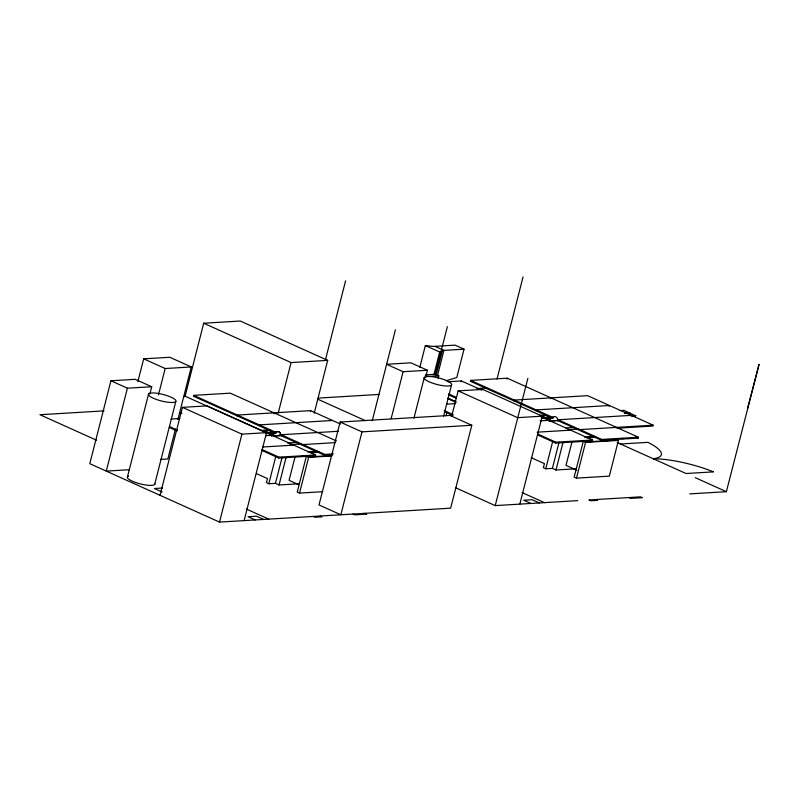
<?xml version="1.0" encoding="UTF-8"?>
<svg xmlns="http://www.w3.org/2000/svg" width="799" height="799" viewBox="0 0 799 799"><rect width="100%" height="100%" fill="white"/><g stroke="black" fill="none" stroke-linecap="round" stroke-linejoin="round"><path stroke-width="1.2" d="M446.092 415.73L446.861 412.144M149.882 393.947L151.72 386.736L135.231 379.315L110.921 380.773L89.788 463.68L219.505 522.097L450.656 508.164L471.79 425.258L449.947 415.42L340.144 422.032L319.011 504.948L340.853 514.776L361.987 431.869L471.79 425.258M151.72 386.736L127.401 388.194L106.267 471.11L129.368 469.712M137.887 381.552L143.68 358.841L169.797 357.273L191.291 366.951L177.887 419.545M127.49 476.773L148.624 393.867M158.472 394.816L165.173 368.529L191.291 366.951M154.656 484.484L175.79 401.577A14.202 3.366 14.3 0 0 157.483 393.328A14.202 3.366 14.3 0 0 153.358 398.252A14.202 3.366 14.3 0 0 175.79 401.577M175.45 429.103L167.84 458.986L160.379 459.435M184.249 396.783L184.469 395.914L315.625 454.971L315.405 455.829L278.781 458.037L261.742 450.366M185.018 396.524L203.705 323.225L240.299 321.028L327.68 360.369L314.207 413.233M160.02 495.31L182.442 407.36L207.051 405.872L266.536 432.659L244.124 520.608M176.579 430.721L176.799 429.862M336.479 440.958L230.302 393.158L193.678 395.365L193.458 396.224L275.785 433.288M237.183 415.909L237.403 415.051L310.651 410.636L340.354 424.009M219.505 522.097L241.917 434.147L266.536 432.659M259.036 425.747L259.256 424.888L332.504 420.474M273.807 413.702L274.027 412.843M271.68 436.144L271.9 435.285L265.697 435.665M278.222 413.043L291.086 362.576L327.68 360.369M280.898 435.595L281.118 434.736L338.227 431.29M256.459 473.637L267.495 478.601L266.447 482.686L268.814 483.745L275.795 456.359M278.781 458.037L279.001 457.178L315.625 454.971M268.814 483.745L275.465 483.345L282.147 457.148M275.465 483.345L279.051 484.963L286.032 457.567M295.041 456.898L289.068 480.339L298.696 484.673M310.431 411.495L310.651 410.636M302.761 445.433L302.981 444.574L335.26 442.626M325.433 359.91L345.587 280.839M308.624 456.199L306.337 456.339L297.238 492.054L299.525 493.093L322.646 491.695M299.525 493.093L308.634 457.368L331.755 455.969M279.191 434.826L324.614 455.28L324.833 454.411L333.383 453.902M372.234 420.773L395.425 329.787M391.16 418.576L403.105 371.715L427.425 370.257L425.587 377.458M419.825 367.28L425.358 345.558L433.448 346.446L455.07 345.138L464.029 349.173L456.798 377.508L446.112 380.753M413.922 418.237L424.339 377.378M433.847 374.941L439.69 352.009L441.348 351.91L442.406 350.481L464.029 349.173M425.617 374.841L435.225 374.262L447.36 326.661M435.495 374.841L441.348 351.91M436.254 374.611L442.406 350.481M437.452 375.73L443.914 350.391L434.956 346.357M438.192 378.277L438.801 375.87L435.225 374.262M443.535 416.329L451.505 385.088A14.202 3.366 14.3 0 0 433.188 376.848A14.202 3.366 14.3 0 0 429.063 381.772A14.202 3.366 14.3 0 0 451.505 385.088M451.695 416.179L458.147 390.881L482.766 389.393L542.241 416.179L519.829 504.129M461.183 381.812L461.403 380.943L481.837 390.152M557.263 420.364L601.547 440.309L638.171 438.102L638.391 437.243L507.235 378.187L470.611 380.394L470.391 381.253L552.788 418.346M497.018 379.046L523.055 276.903M507.015 379.046L507.235 378.187M514.107 400.938L514.326 400.079L587.585 395.665L653.153 425.188L652.933 426.047L616.938 428.224M455.929 487.919L495.21 505.607L527.889 378.317M535.969 410.776L536.189 409.917L609.437 405.502L609.218 406.361M550.741 398.731L550.95 397.872M551.18 417.837L545.128 415.11M557.832 420.624L558.052 419.765L631.3 415.35L631.08 416.209M531.185 457.667L544.419 463.63L543.38 467.715L545.747 468.773L552.728 441.388M555.704 443.065L555.924 442.207L592.548 439.999L592.329 440.858L555.704 443.065L537.537 434.886M545.747 468.773L552.399 468.374L559.07 442.177M552.399 468.374L555.984 469.992L562.965 442.596M571.974 441.927L565.992 465.368L576.698 470.182M579.684 430.461L579.904 429.602L653.153 425.188M576.459 478.122L585.567 442.396L618.426 440.419L609.317 476.144L576.459 478.122L574.161 477.083L583.27 441.368L585.567 442.396M601.547 440.309L601.767 439.44L638.391 437.243M620.144 410.586L623.839 410.366L635.734 415.84A6.312 4.934 86.6 0 0 634.126 415.999M689.767 493.892L726.371 491.685L759.05 364.384L747.504 408.778M438.801 375.87L427.994 376.519L425.308 375.31M447.969 381.752L461.403 380.943M104.06 410.866L39.95 414.731L96.479 440.189M318.142 398.102L379.036 394.436M477.003 388.534L486.531 387.954M171.076 419.046L179.765 418.516M446.761 404.144L455.46 403.625M260.324 430.501L269.992 429.982M539.545 415.46L545.697 415.09M542.241 416.179L517.632 417.657L458.147 390.881M266.027 433.228L274.636 432.708M265.907 433.298L274.816 432.788M266.267 433.458L274.876 432.938M541.892 418.257L551.57 417.737M624.788 413.313L629.712 413.013M543.1 418.296L551.749 417.817M624.678 413.383L629.892 413.093M543.11 418.446L551.809 417.967M624.938 413.502L629.952 413.243M274.516 435.904L281.917 435.355M273.318 436.054L281.488 435.555M540.144 420.843L548.833 420.314M550.381 420.933L555.005 420.664M632.049 416.069L635.764 415.74M549.083 421.153L558.531 420.634M287.54 442.976L297.208 442.396M290.047 444.653L301.133 443.984M565.682 427.934L574.141 427.425M262.721 447.001L293.762 445.133M568.209 429.612L578.067 429.013M537.168 432.179L570.696 430.162M307.495 451.805L317.233 451.215M311.011 452.763L319.52 452.244M594.166 436.244L584.429 436.833L585.957 437.522M586.716 437.862L595.235 437.353M302.062 456.149L306.456 455.879L308.754 456.918L331.875 455.52M324.614 455.28L331.945 454.841M621.682 438.601L623.859 438.471M618.536 439.959L585.677 441.947L583.39 440.908M620.483 444.004L647.939 442.356A49.538 11.735 14.3 0 1 653.252 458.766A49.538 11.735 14.3 0 1 713.467 471.859L686.021 473.517L617.208 442.536M162.477 488.029L154.447 488.509L162.257 492.024M279.051 484.963L298.446 483.794M555.984 469.992L575.38 468.823M495.21 505.607L577.767 500.633M635.904 437.073L638.171 438.102M425.358 345.558L439.69 352.009M695.27 477.682L726.371 491.685M470.611 380.394L553.507 417.717M557.482 419.505L601.767 439.44M540.943 415.31L546.696 418.027M549.932 419.355L547.055 418.187M540.883 416.738L592.548 439.999M427.425 370.257L410.936 362.826L386.626 364.294L403.105 371.715M448.619 393.887L456.569 397.473M537.757 434.027L555.924 442.207M448.399 394.756L456.349 398.331M447.73 398.072L455.53 401.587M448.399 398.601L456.199 402.117M447.939 398.631L455.75 402.147M444.194 410.596L453.163 414.631M445.103 411.964L452.943 415.5M628.803 497.557L630.591 498.366L642.296 497.667L640.508 496.858L588.873 499.964L590.671 500.773L597.572 500.354L595.774 499.555M203.705 323.225L291.086 362.576M317.922 399.27L365.413 420.654M522.037 492.554L544.449 502.641M539.345 502.951L532.174 499.725L523.764 500.234L530.936 503.46M340.144 422.032L361.987 431.869M143.68 358.841L165.173 368.529M193.678 395.365L276.574 432.688M280.549 434.476L324.833 454.411M268.194 430.082L274.037 432.838M264.01 430.281L269.762 432.998M273.977 434.776L270.122 433.158M306.337 456.339L308.634 457.368M182.442 407.36L241.917 434.147M110.921 380.773L127.401 388.194M179.635 412.444L181.912 413.463M261.962 449.507L279.001 457.178M364.803 513.338L366.591 514.147L354.886 514.846L353.098 514.047M169.508 426.576L177.358 430.112M169.288 427.435L177.138 430.971M320.069 516.034L321.867 516.843L314.956 517.253L313.168 516.444M246.292 509.023L268.734 519.13M263.63 519.43L256.469 516.204L248.06 516.713L255.231 519.939M154.816 483.615A14.202 3.366 14.3 0 1 138.696 483.465A14.202 3.366 14.3 0 1 128.579 476.164M271.79 435.735A8.429 4.874 -65.8 0 1 280.888 435.185M271.91 435.785A8.429 4.874 -65.8 0 1 281.008 435.235M548.833 420.813A8.429 4.874 -65.8 0 1 557.932 420.264"/></g></svg>
